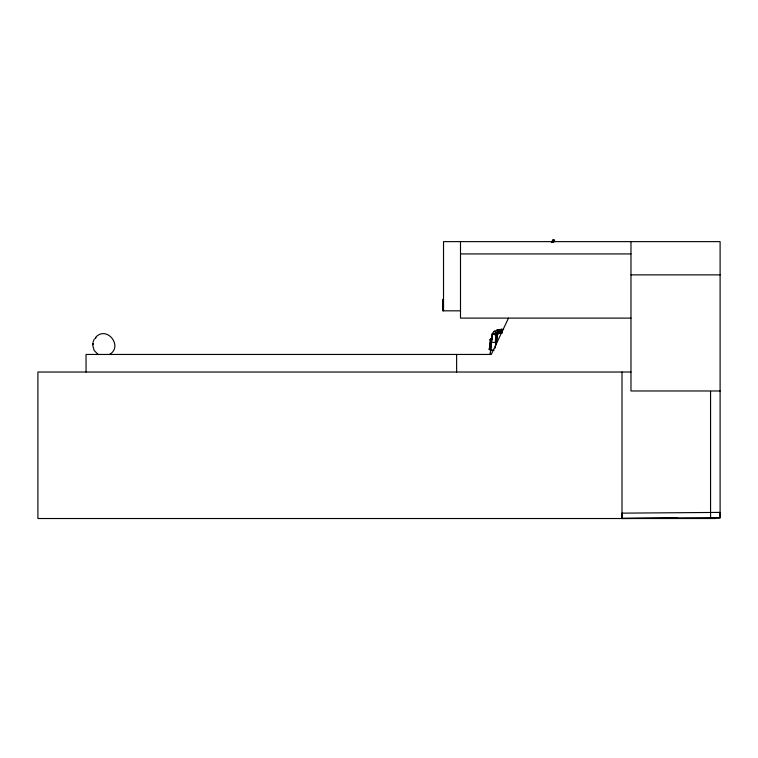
<?xml version="1.0" encoding="UTF-8"?>
<svg xmlns="http://www.w3.org/2000/svg" width="758" height="758" viewBox="0 0 758 758"><rect width="100%" height="100%" fill="white"/><g stroke="black" fill="none" stroke-linecap="round" stroke-linejoin="round"><path stroke-width="1.14" d="M489.298 349.561L490.625 339.016L492.416 339.11M489.952 344.975L489.81 344.132L489.82 345.089M490.218 340.285L490.331 339.622M490.208 339.811L490.578 339.347L490.492 340.276M489.365 348.888L489.317 349.258M490.473 344.16L490.53 344.596M490.625 339.016L489.308 349.419L489.46 348.888M490.36 339.366L490.189 339.991M490.35 339.47L490.511 340.01M490.246 353.863L491.752 339.12M489.99 349.249L490.047 348.623L489.971 349.41M490.35 353.863L492.094 334.269M495.239 348.045L496.604 334.685M496.12 341.488L496.433 338.229M496.215 344.691L497.163 334.619M496.329 344.672L497.276 334.619L496.49 334.685M501.038 332.307L501.313 329.323L503.625 329.541M93.035 342.048L94.144 339.357M508.504 318.114L491.288 354.45L86.052 354.45L86.052 372.026M551.388 242.636L553.008 239.49L553.918 239.954L552.838 242.048M552.629 241.925L553.7 239.831L554.619 240.295L553.548 242.389M496.708 335.282L498.565 333.008M95.224 338.532L95.934 337.443L95.082 338.693M95.906 337.054C107.124 325.305 123.582 346.757 109.332 354.545M497.627 334.145L499.266 333.321M497.428 330.033L500.223 329.484M498.849 333.529L501.644 332.989M502.289 329.332L498.499 329.673L499.465 333.264L502.459 332.933M489.602 349.751L494.14 350.187M490.161 349.741L491.288 349.845M622.005 518.339L720.1 517.591M715.372 517.809L720.1 517.771L720.062 512.399L621.958 513.147L622.005 518.519L677.548 518.093M460.504 253.921L630.978 253.921M630.978 274.87L720.1 274.87M443.525 299.438L442.625 299.438L442.625 310.827L460.504 310.827M442.625 306.317L443.525 306.317M442.625 308.733L443.525 308.733M630.978 318.114L460.504 318.114L460.504 241.631M630.978 372.026L37.9 372.026L37.9 518.519L715.599 518.519M720.1 390.976L630.978 390.976L630.978 241.631M98.218 354.545L94.144 350.48L92.656 344.918M501.502 329.342L502.222 332.032M710.559 391.289L710.559 517.771L720.1 517.771L720.1 241.631L443.525 241.631L443.525 310.827M622.005 372.026L622.005 518.519M456.629 354.45L456.629 372.026M92.855 344.018C93.139 346.16 93.414 340.939 92.855 344.018M492.349 333.548L491.525 342.237L495.239 342.578L496.054 333.89L492.349 333.548L494.207 331.274L499.437 329.493L500.858 332.999L498.063 333.539L496.642 330.043L499.295 332.923L496.841 334.155L494.197 331.274L497.769 333.018L495.921 335.292L492.349 333.548"/></g></svg>
